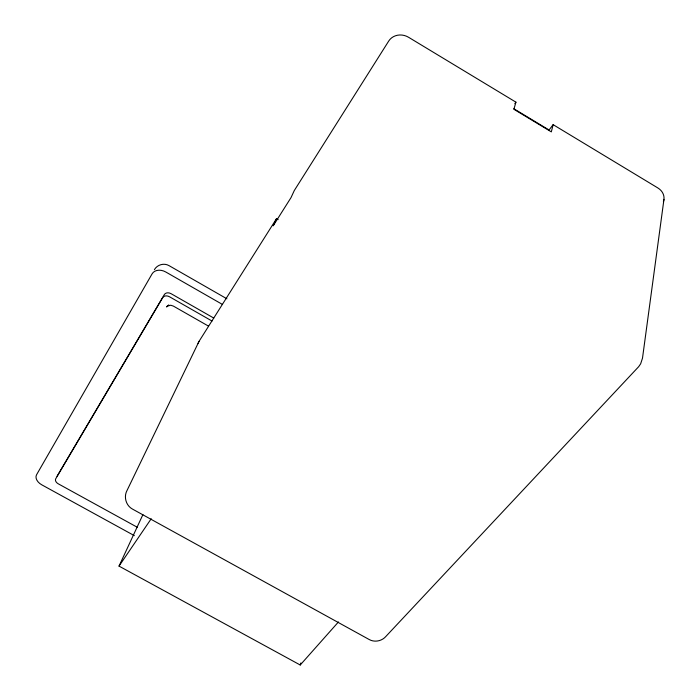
<?xml version="1.0" encoding="UTF-8"?>
<svg xmlns="http://www.w3.org/2000/svg" width="700" height="700" viewBox="0 0 700 700"><rect width="100%" height="100%" fill="white"/><g stroke="black" fill="none" stroke-linecap="round" stroke-linejoin="round"><path stroke-width="1.05" d="M663.959 199.36L642.504 358.129L640.64 363.834L638.663 366.695L385.998 636.309C381.955 641.139 374.561 642.653 369.058 639.45L132.379 509.023C125.939 505.523 123.489 496.746 127.085 490.367L199.036 341.355L276.517 218.671L278.162 219.634M663.39 201.766A14.814 12.469 0.8 0 0 657.825 187.933L553.122 124.653L551.329 131.88L513.879 109.27L515.935 102.165L408.608 37.301A14.735 13.361 23.7 0 0 388.727 41.038L294.297 190.531L291.016 197.619L273.184 225.82L276.517 218.671M142.905 514.622L119.026 566.108L300.23 665L300.904 662.918M119.026 566.108L151.218 518.735M514.806 103.723L515.935 102.165M553.122 124.653L549.071 129.999L513.844 108.728M167.16 306.241L166.591 306.95L168.779 304.885M154.411 269.631C157.299 264.626 164.08 262.71 169.085 265.659L226.905 298.795M300.23 665L338.459 621.941M167.291 306.127L170.748 305.235L173.373 306.092L208.504 326.121M134.339 535.64L41.703 484.785A9.494 6.37 27.6 0 1 36.575 474.731L152.101 273.849A10.867 8.348 29.1 0 1 165.769 271.994L222.548 304.5M137.41 527.327L58.275 483.823A4.777 3.22 27.2 0 1 55.738 478.756L162.706 297.649A5.399 4.121 28.2 0 1 169.514 296.774L212.021 321.029M213.771 318.062L171.115 293.711A5.381 4.112 28.3 0 0 164.325 294.586L57.4 475.659A4.769 3.22 27.2 0 0 57.12 476.455M198.109 343.604A12.32 9.301 25.5 0 1 199.036 341.355"/></g></svg>
